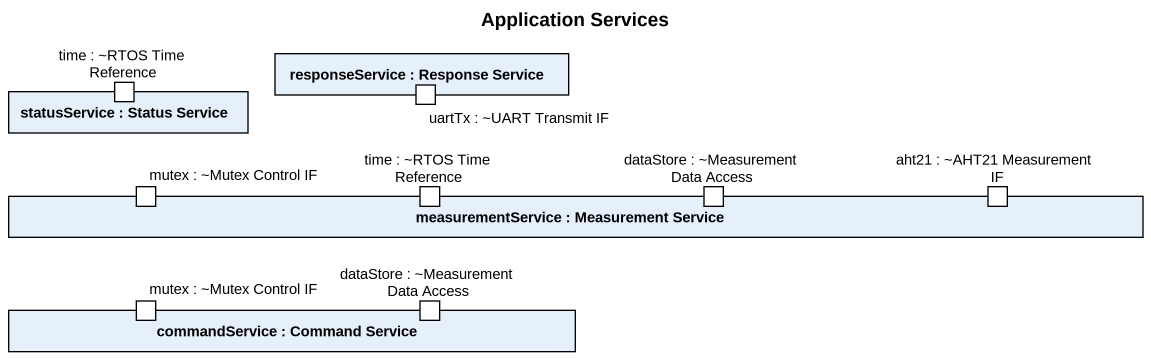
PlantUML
@startuml
title Application Services
rectangle "responseService : Response Service" as responseService {
  port "uartTx : ~UART Transmit IF" as uartTx_UART_Transmit_IF
}
rectangle "statusService : Status Service" as statusService {
  port "time : ~RTOS Time Reference" as time_RTOS_Time_Reference
}
rectangle "measurementService : Measurement Service" as measurementService {
  port "mutex : ~Mutex Control IF" as mutex_Mutex_Control_IF
  port "time : ~RTOS Time Reference" as time_RTOS_Time_Reference_2
  port "dataStore : ~Measurement Data Access" as dataStore_Measurement_Data
  port "aht21 : ~AHT21 Measurement IF" as aht21_AHT21_Measurement_IF
}
rectangle "commandService : Command Service" as commandService {
  port "mutex : ~Mutex Control IF" as mutex_Mutex_Control_IF_2
  port "dataStore : ~Measurement Data Access" as dataStore_Measurement_Data_2
}
@enduml
